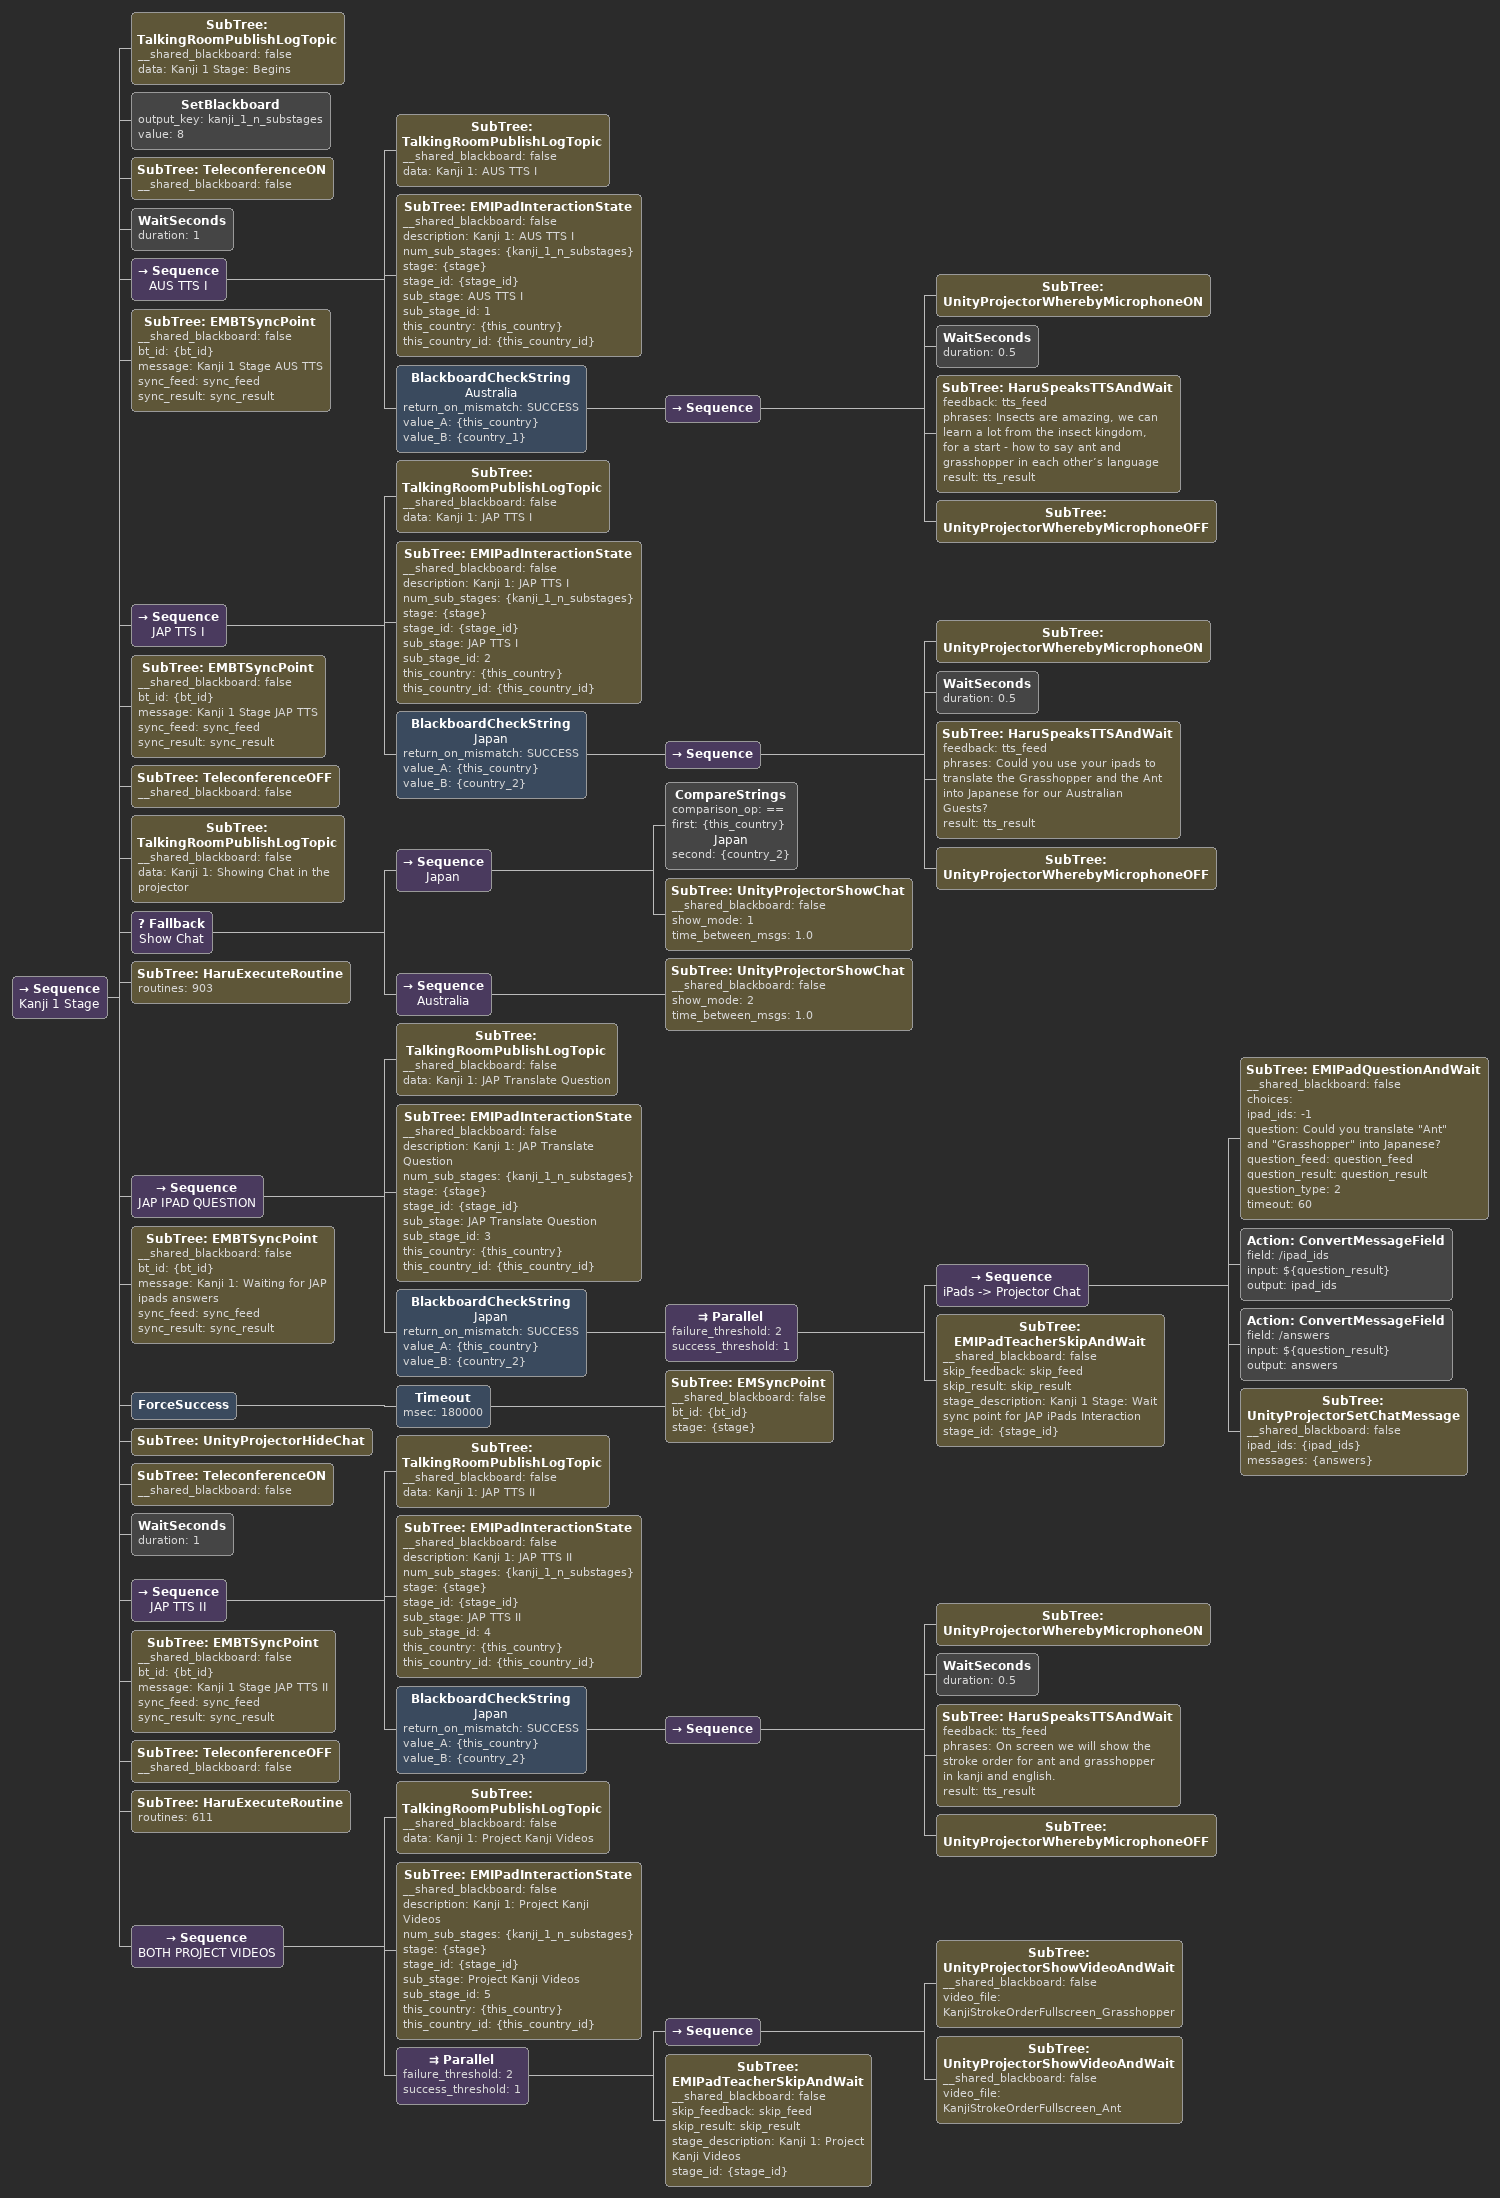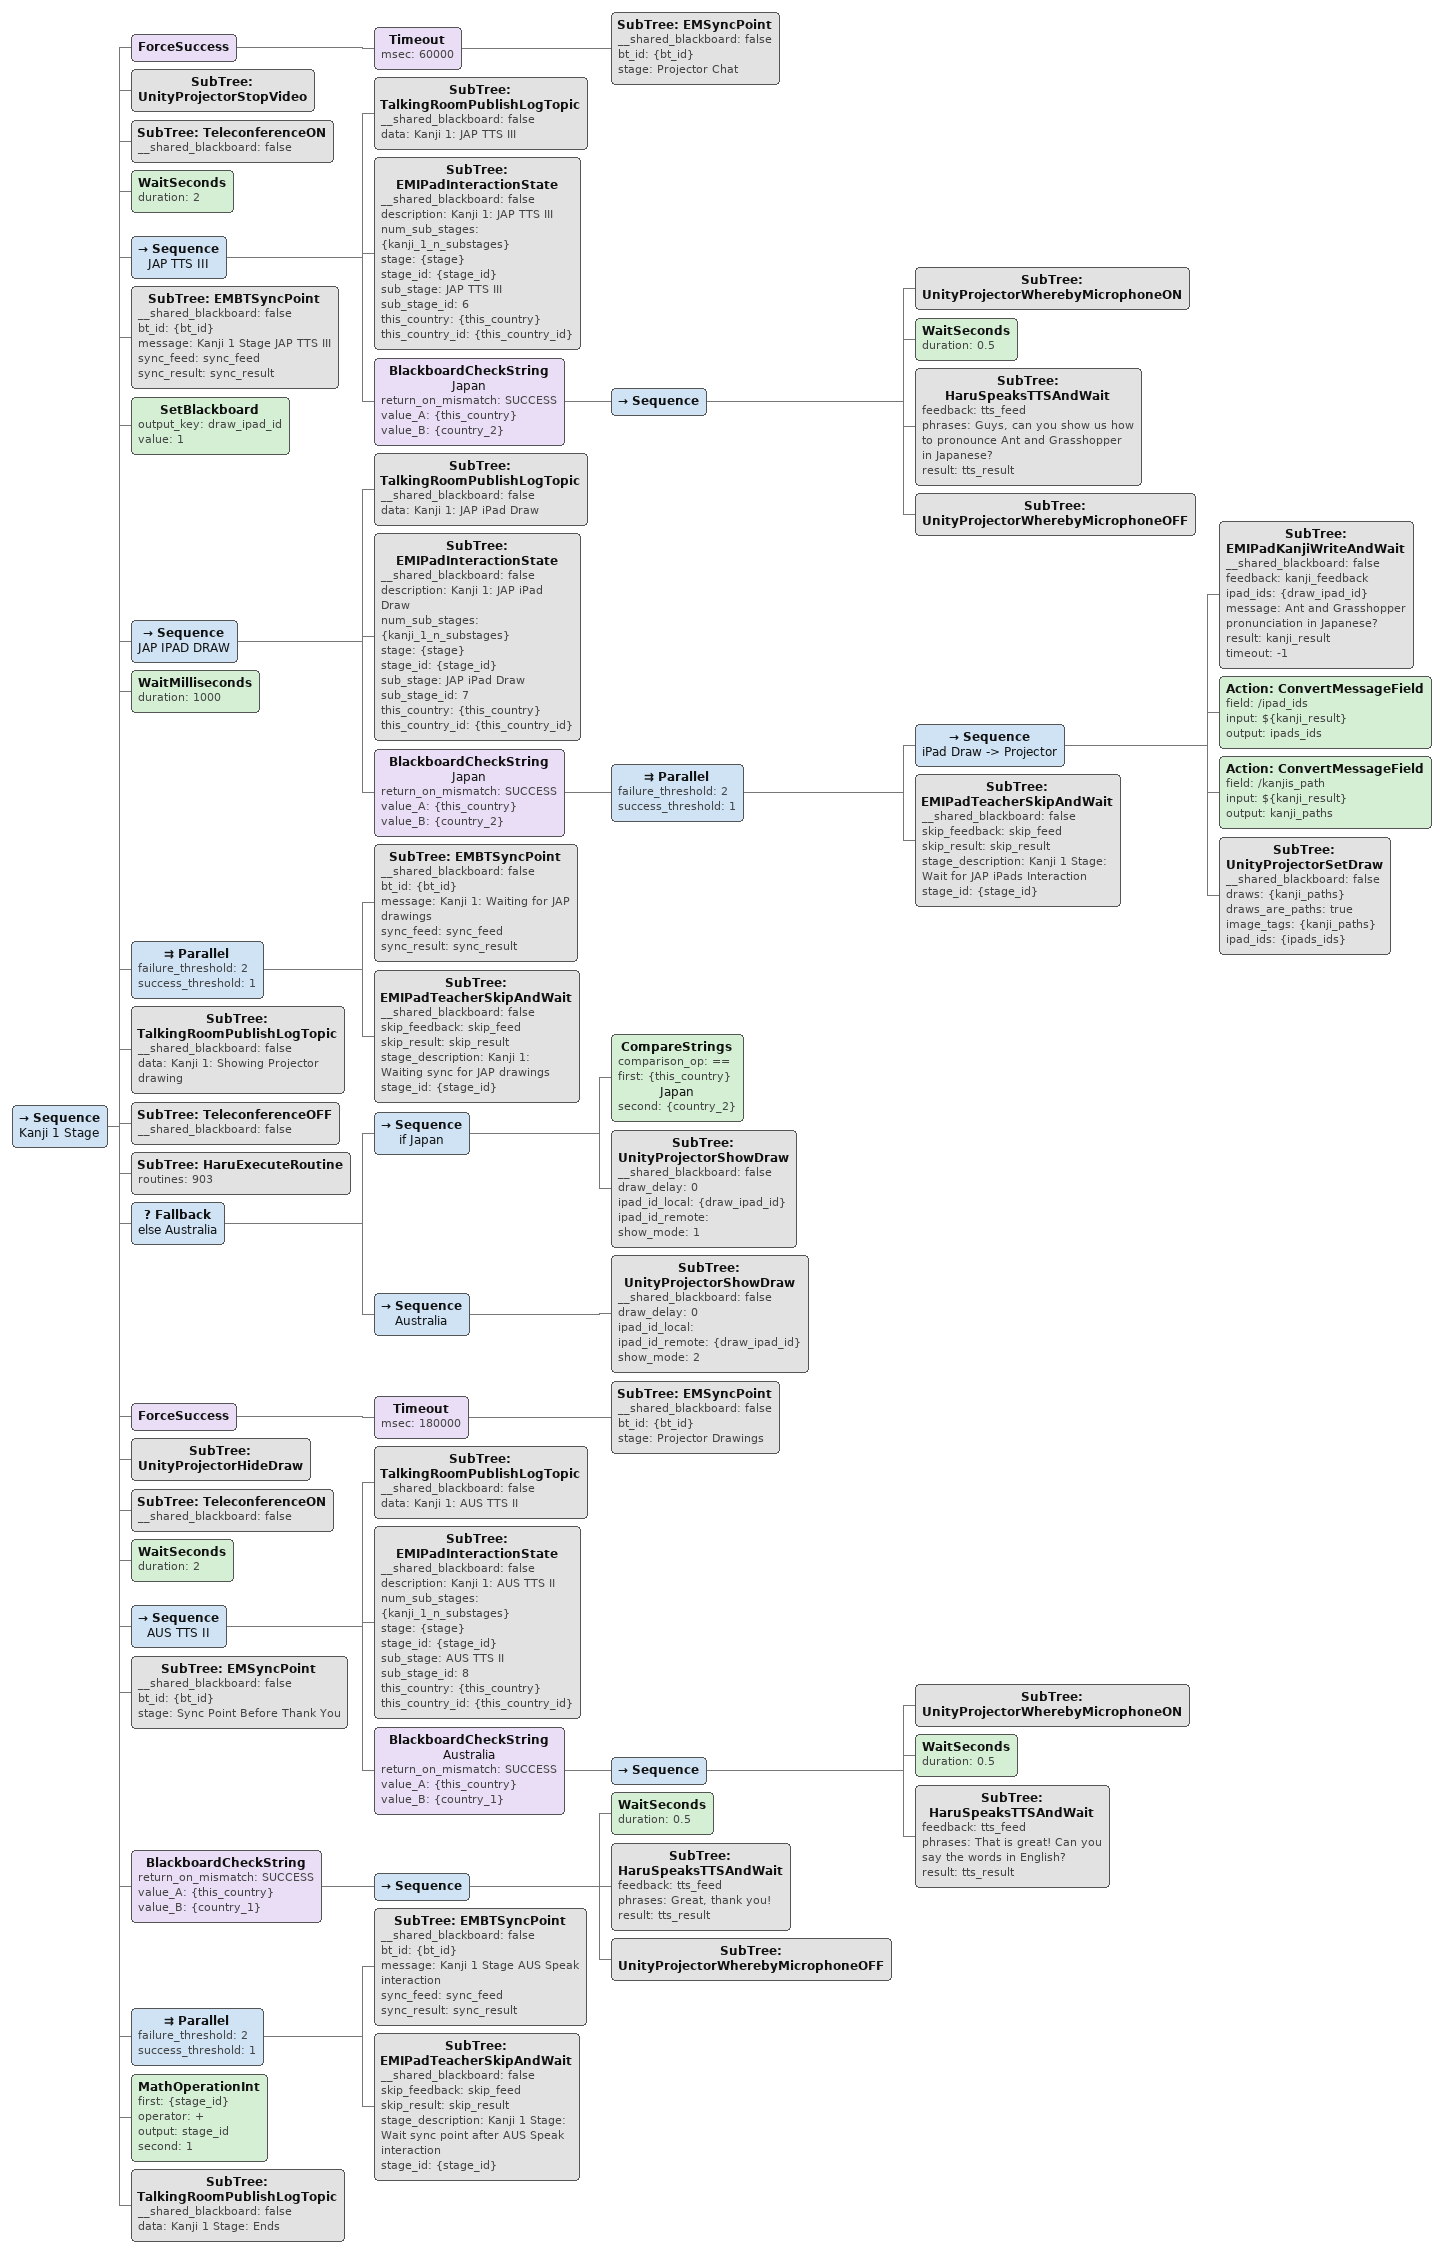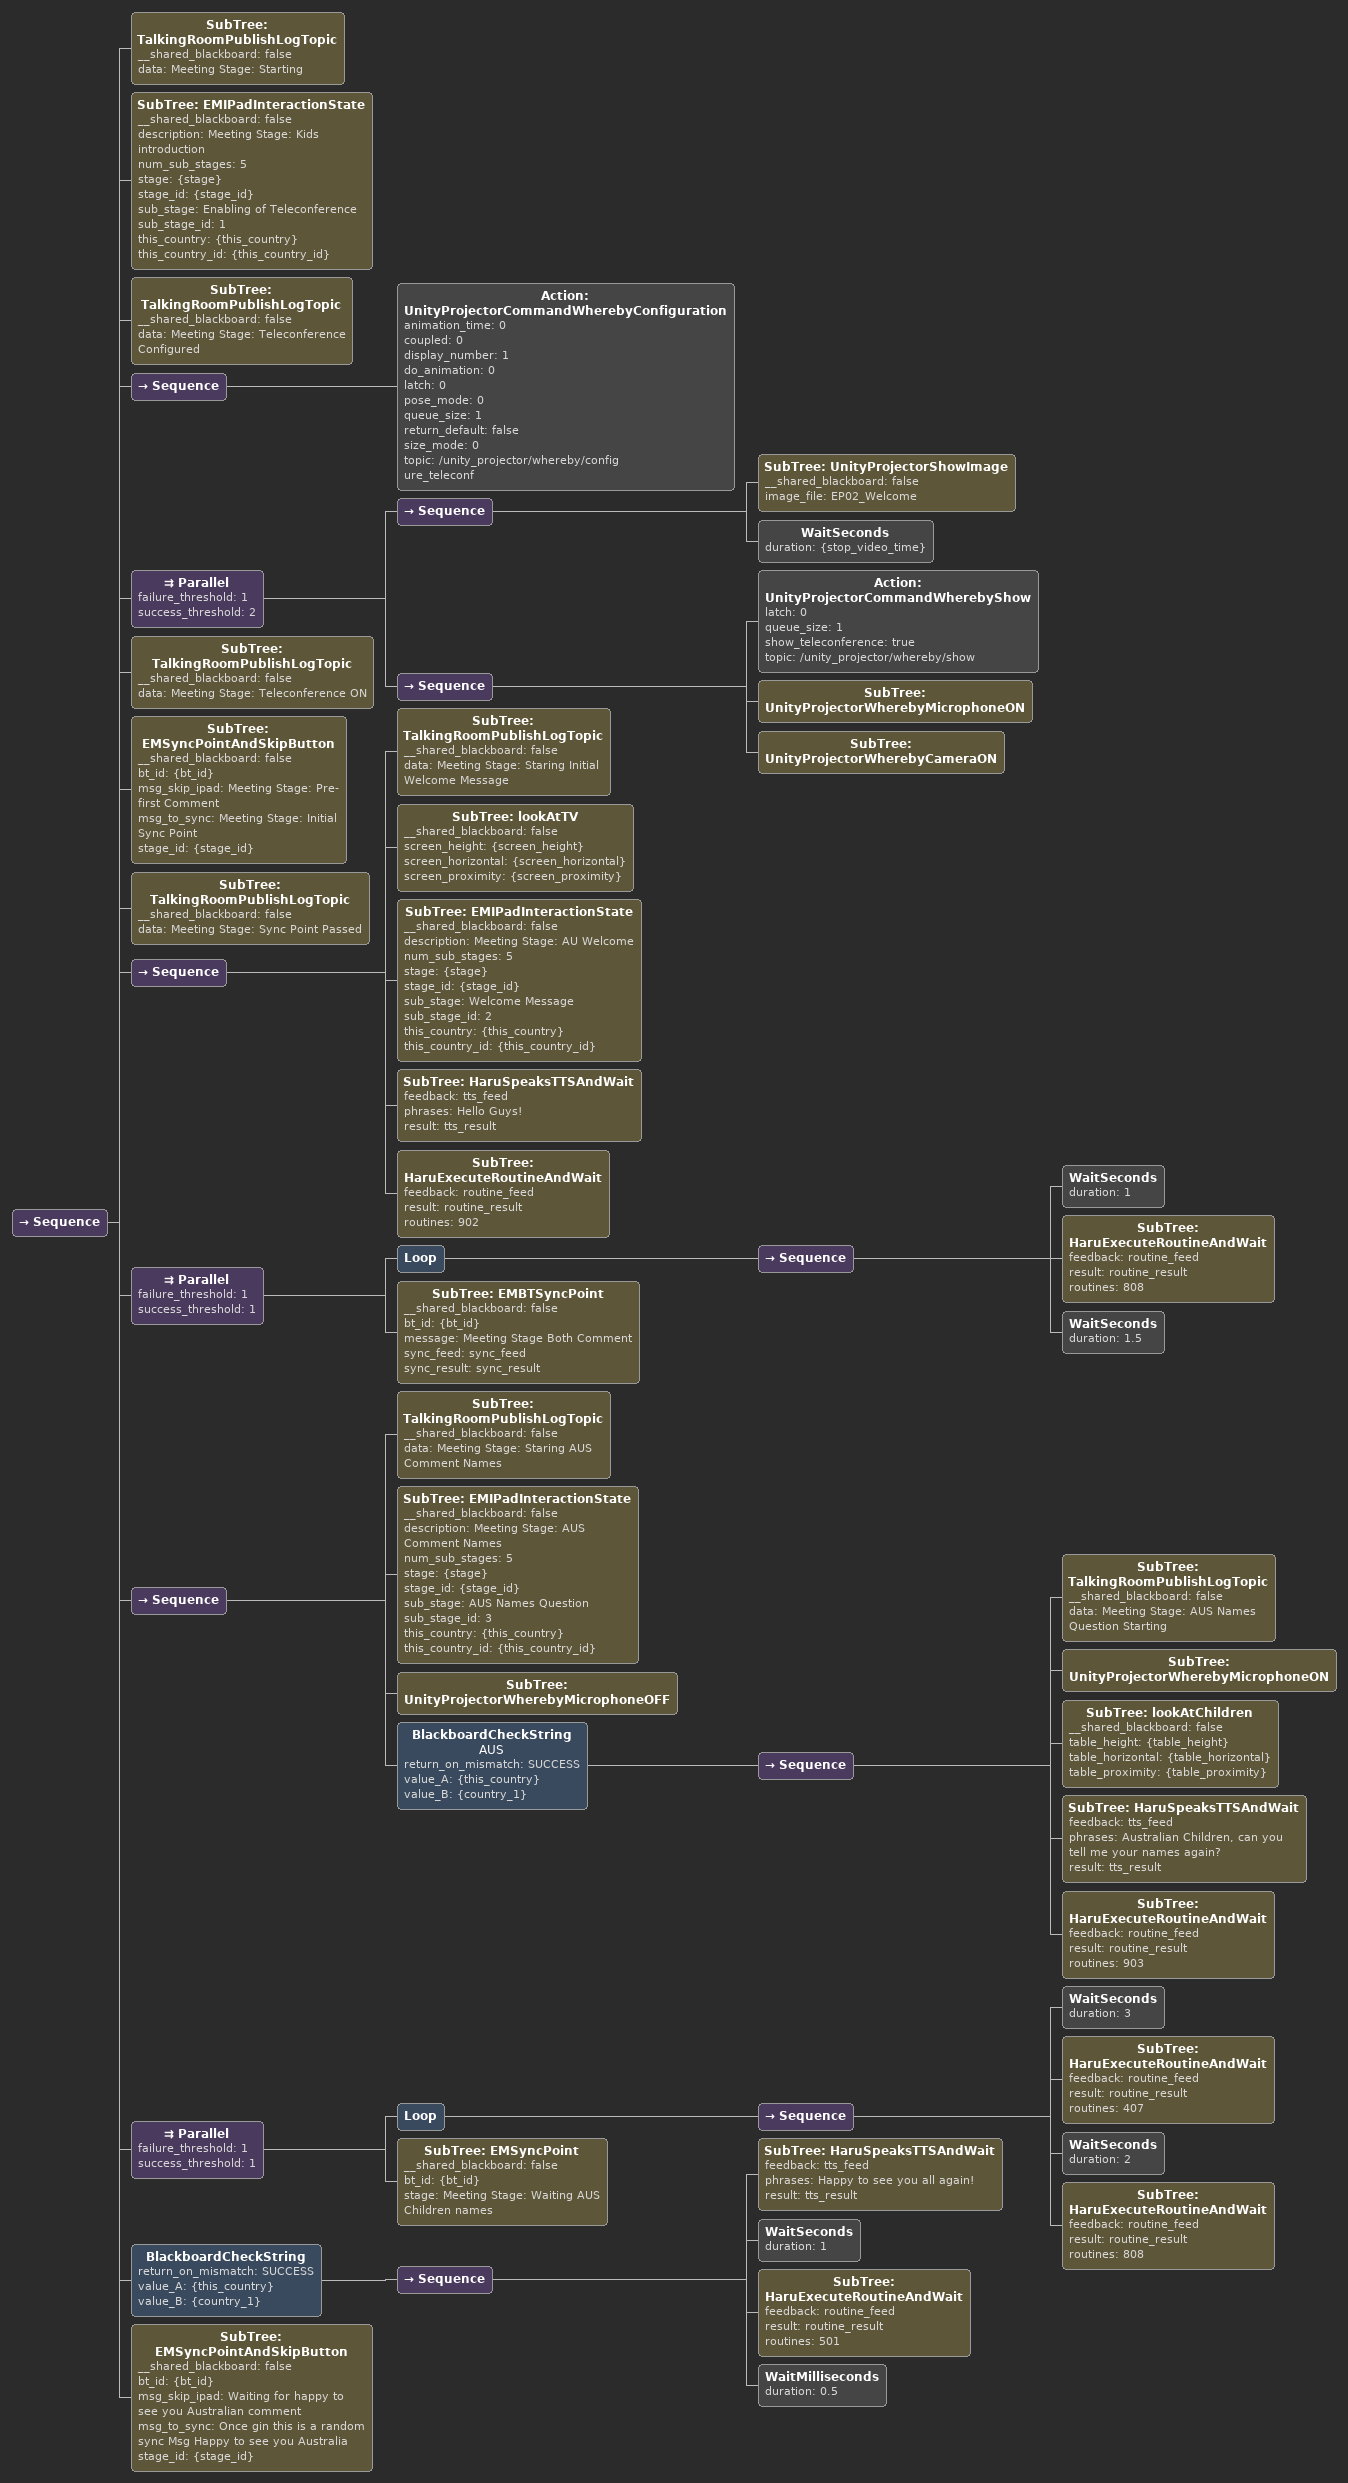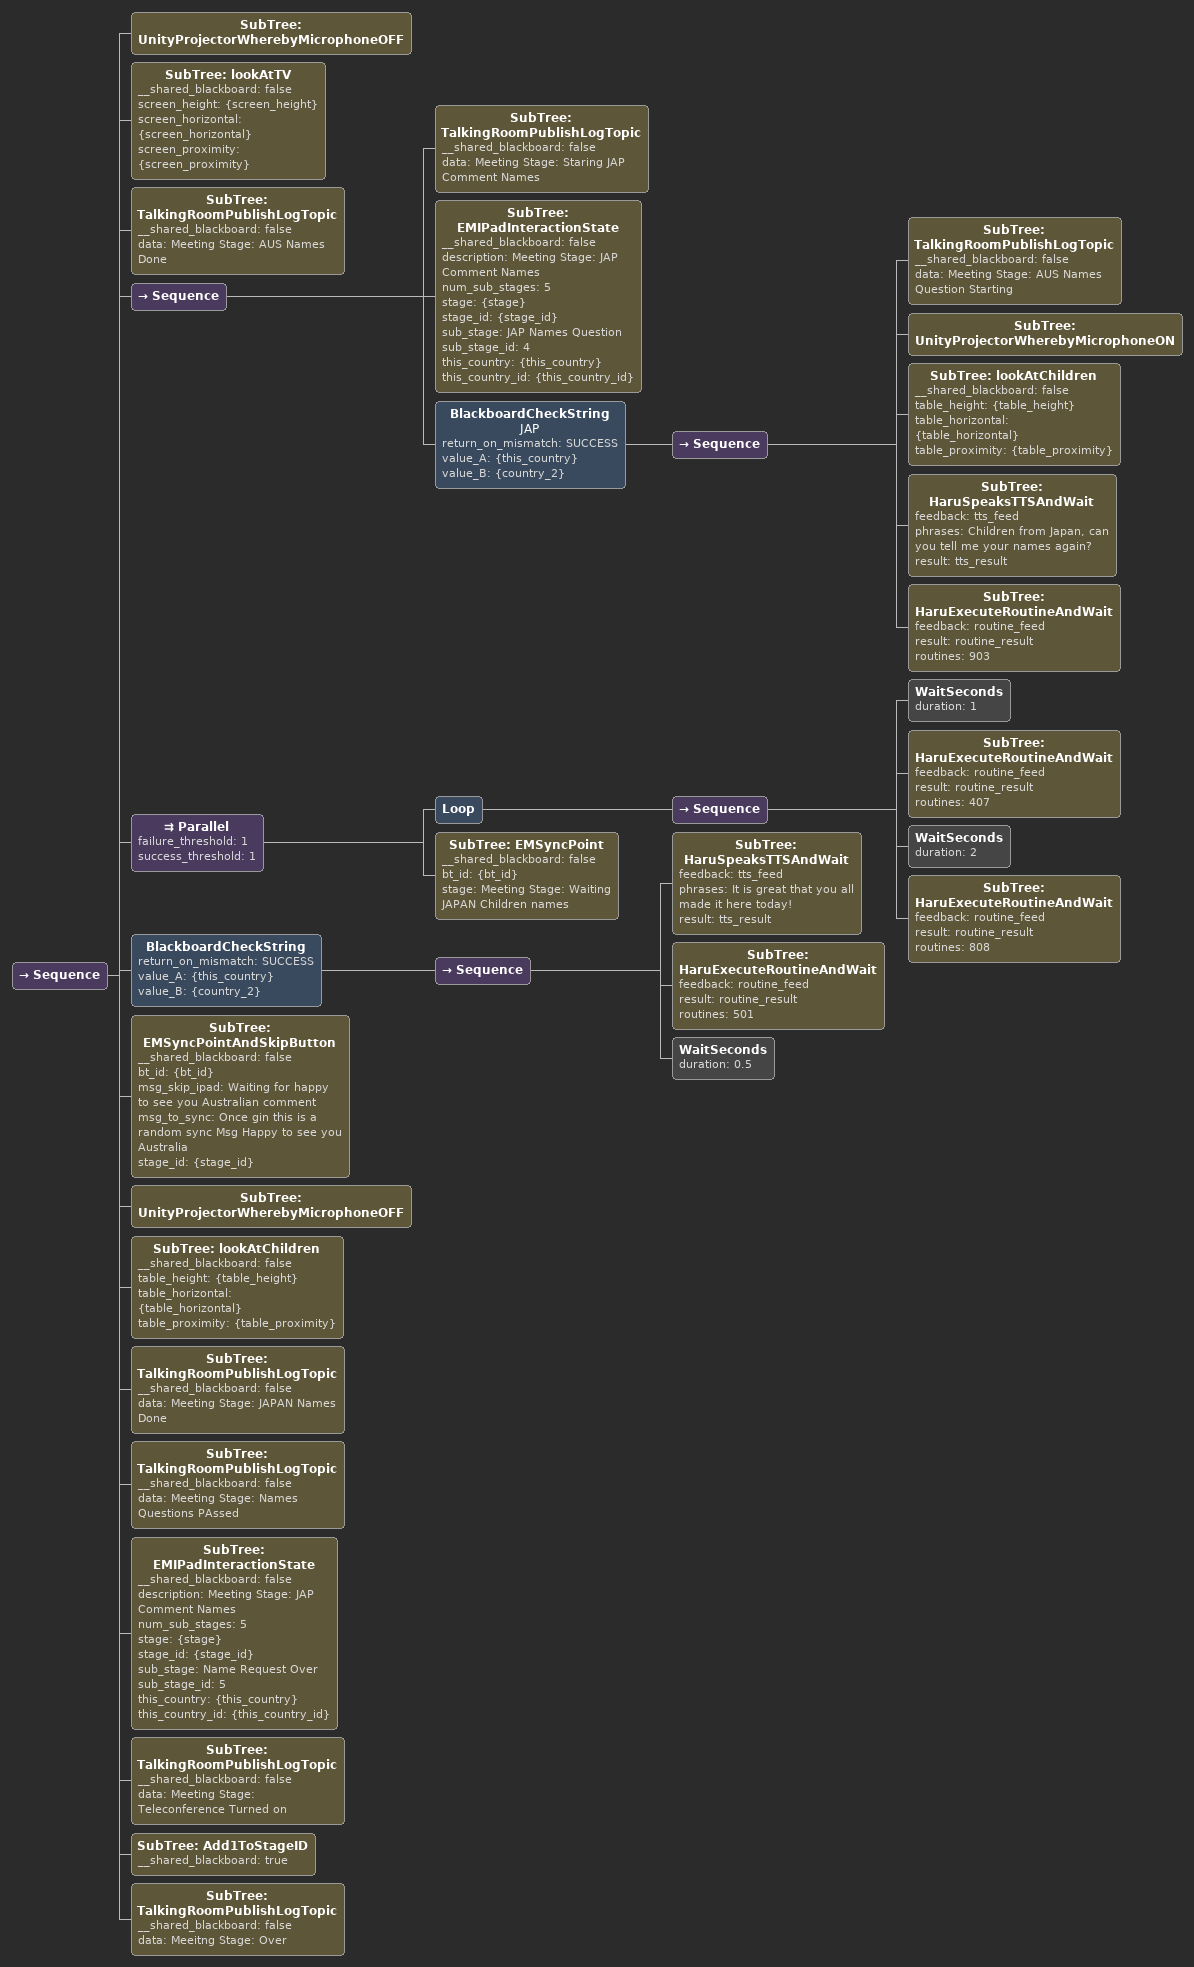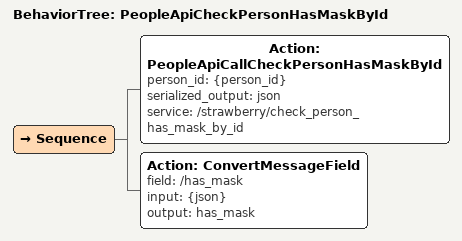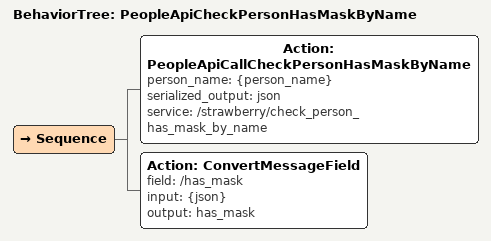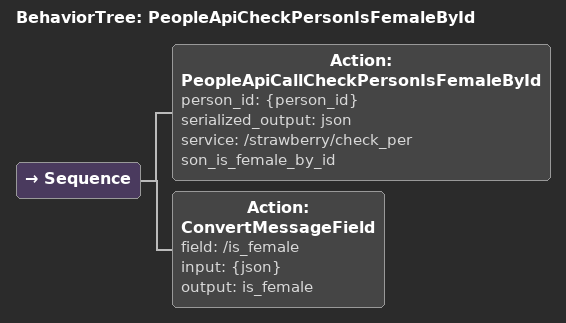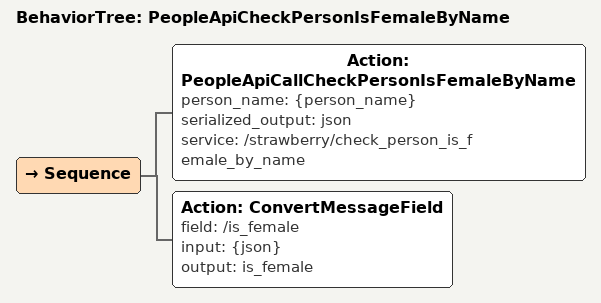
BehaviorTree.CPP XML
<Sequence name="Kanji 1 Stage">
    <SubTree ID="TalkingRoomPublishLogTopic" __shared_blackboard="false" data="Kanji 1 Stage: Begins"/>
    <SetBlackboard output_key="kanji_1_n_substages" value="8"/>
    <SubTree ID="TeleconferenceON" __shared_blackboard="false"/>
    <WaitSeconds duration="1"/>
    <Sequence name="AUS TTS I">
        <SubTree ID="TalkingRoomPublishLogTopic" __shared_blackboard="false" data="Kanji 1: AUS TTS I"/>
        <SubTree ID="EMIPadInteractionState" __shared_blackboard="false" description="Kanji 1: AUS TTS I" num_sub_stages="{kanji_1_n_substages}" stage="{stage}" stage_id="{stage_id}" sub_stage="AUS TTS I" sub_stage_id="1" this_country="{this_country}" this_country_id="{this_country_id}"/>
        <BlackboardCheckString name="Australia" return_on_mismatch="SUCCESS" value_A="{this_country}" value_B="{country_1}">
            <Sequence>
                <SubTree ID="UnityProjectorWherebyMicrophoneON"/>
                <WaitSeconds duration="0.5"/>
                <SubTree ID="HaruSpeaksTTSAndWait" feedback="tts_feed" phrases="Insects are amazing, we can learn a lot from the insect kingdom, for a start - how to say ant and grasshopper in each other’s language" result="tts_result"/>
                <SubTree ID="UnityProjectorWherebyMicrophoneOFF"/>
            </Sequence>
        </BlackboardCheckString>
    </Sequence>
    <SubTree ID="EMBTSyncPoint" __shared_blackboard="false" bt_id="{bt_id}" message="Kanji 1 Stage AUS TTS" sync_feed="sync_feed" sync_result="sync_result"/>
    <Sequence name="JAP TTS I">
        <SubTree ID="TalkingRoomPublishLogTopic" __shared_blackboard="false" data="Kanji 1: JAP TTS I"/>
        <SubTree ID="EMIPadInteractionState" __shared_blackboard="false" description="Kanji 1: JAP TTS I" num_sub_stages="{kanji_1_n_substages}" stage="{stage}" stage_id="{stage_id}" sub_stage="JAP TTS I" sub_stage_id="2" this_country="{this_country}" this_country_id="{this_country_id}"/>
        <BlackboardCheckString name="Japan" return_on_mismatch="SUCCESS" value_A="{this_country}" value_B="{country_2}">
            <Sequence>
                <SubTree ID="UnityProjectorWherebyMicrophoneON"/>
                <WaitSeconds duration="0.5"/>
                <SubTree ID="HaruSpeaksTTSAndWait" feedback="tts_feed" phrases="Could you use your ipads to translate the Grasshopper and the Ant into Japanese for our Australian Guests?" result="tts_result"/>
                <SubTree ID="UnityProjectorWherebyMicrophoneOFF"/>
            </Sequence>
        </BlackboardCheckString>
    </Sequence>
    <SubTree ID="EMBTSyncPoint" __shared_blackboard="false" bt_id="{bt_id}" message="Kanji 1 Stage JAP TTS" sync_feed="sync_feed" sync_result="sync_result"/>
    <SubTree ID="TeleconferenceOFF" __shared_blackboard="false"/>
    <SubTree ID="TalkingRoomPublishLogTopic" __shared_blackboard="false" data="Kanji 1: Showing Chat in the projector"/>
    <Fallback name="Show Chat">
        <Sequence name="Japan">
            <CompareStrings comparison_op="==" first="{this_country}" name="Japan" second="{country_2}"/>
            <SubTree ID="UnityProjectorShowChat" __shared_blackboard="false" show_mode="1" time_between_msgs="1.0"/>
        </Sequence>
        <Sequence name="Australia">
            <SubTree ID="UnityProjectorShowChat" __shared_blackboard="false" show_mode="2" time_between_msgs="1.0"/>
        </Sequence>
    </Fallback>
    <SubTree ID="HaruExecuteRoutine" routines="903"/>
    <Sequence name="JAP IPAD QUESTION">
        <SubTree ID="TalkingRoomPublishLogTopic" __shared_blackboard="false" data="Kanji 1: JAP Translate Question"/>
        <SubTree ID="EMIPadInteractionState" __shared_blackboard="false" description="Kanji 1: JAP Translate Question" num_sub_stages="{kanji_1_n_substages}" stage="{stage}" stage_id="{stage_id}" sub_stage="JAP Translate Question" sub_stage_id="3" this_country="{this_country}" this_country_id="{this_country_id}"/>
        <BlackboardCheckString name="Japan" return_on_mismatch="SUCCESS" value_A="{this_country}" value_B="{country_2}">
            <Parallel failure_threshold="2" success_threshold="1">
                <Sequence name="iPads -> Projector Chat">
                    <SubTree ID="EMIPadQuestionAndWait" __shared_blackboard="false" choices="" ipad_ids="-1" question="Could you translate &quot;Ant&quot; and &quot;Grasshopper&quot;  into Japanese?" question_feed="question_feed" question_result="question_result" question_type="2" timeout="60"/>
                    <Action ID="ConvertMessageField" field="/ipad_ids" input="${question_result}" output="ipad_ids"/>
                    <Action ID="ConvertMessageField" field="/answers" input="${question_result}" output="answers"/>
                    <SubTree ID="UnityProjectorSetChatMessage" __shared_blackboard="false" ipad_ids="{ipad_ids}" messages="{answers}"/>
                </Sequence>
                <SubTree ID="EMIPadTeacherSkipAndWait" __shared_blackboard="false" skip_feedback="skip_feed" skip_result="skip_result" stage_description="Kanji 1 Stage: Wait sync point for JAP iPads Interaction" stage_id="{stage_id}"/>
            </Parallel>
        </BlackboardCheckString>
    </Sequence>
    <SubTree ID="EMBTSyncPoint" __shared_blackboard="false" bt_id="{bt_id}" message="Kanji 1: Waiting for JAP ipads answers" sync_feed="sync_feed" sync_result="sync_result"/>
    <ForceSuccess>
        <Timeout msec="180000">
            <SubTree ID="EMSyncPoint" __shared_blackboard="false" bt_id="{bt_id}" stage="{stage}"/>
        </Timeout>
    </ForceSuccess>
    <SubTree ID="UnityProjectorHideChat"/>
    <SubTree ID="TeleconferenceON" __shared_blackboard="false"/>
    <WaitSeconds duration="1"/>
    <Sequence name="JAP TTS II">
        <SubTree ID="TalkingRoomPublishLogTopic" __shared_blackboard="false" data="Kanji 1: JAP TTS II"/>
        <SubTree ID="EMIPadInteractionState" __shared_blackboard="false" description="Kanji 1: JAP TTS II" num_sub_stages="{kanji_1_n_substages}" stage="{stage}" stage_id="{stage_id}" sub_stage=" JAP TTS II" sub_stage_id="4" this_country="{this_country}" this_country_id="{this_country_id}"/>
        <BlackboardCheckString name="Japan" return_on_mismatch="SUCCESS" value_A="{this_country}" value_B="{country_2}">
            <Sequence>
                <SubTree ID="UnityProjectorWherebyMicrophoneON"/>
                <WaitSeconds duration="0.5"/>
                <SubTree ID="HaruSpeaksTTSAndWait" feedback="tts_feed" phrases="On screen we will show the stroke order for ant and grasshopper in kanji and english." result="tts_result"/>
                <SubTree ID="UnityProjectorWherebyMicrophoneOFF"/>
            </Sequence>
        </BlackboardCheckString>
    </Sequence>
    <SubTree ID="EMBTSyncPoint" __shared_blackboard="false" bt_id="{bt_id}" message="Kanji 1 Stage JAP TTS II" sync_feed="sync_feed" sync_result="sync_result"/>
    <SubTree ID="TeleconferenceOFF" __shared_blackboard="false"/>
    <SubTree ID="HaruExecuteRoutine" routines="611"/>
    <Sequence name="BOTH PROJECT VIDEOS">
        <SubTree ID="TalkingRoomPublishLogTopic" __shared_blackboard="false" data="Kanji 1: Project Kanji Videos"/>
        <SubTree ID="EMIPadInteractionState" __shared_blackboard="false" description="Kanji 1: Project Kanji Videos" num_sub_stages="{kanji_1_n_substages}" stage="{stage}" stage_id="{stage_id}" sub_stage="Project Kanji Videos" sub_stage_id="5" this_country="{this_country}" this_country_id="{this_country_id}"/>
        <Parallel failure_threshold="2" success_threshold="1">
            <Sequence>
                <SubTree ID="UnityProjectorShowVideoAndWait" __shared_blackboard="false" video_file="KanjiStrokeOrderFullscreen_Grasshopper"/>
                <SubTree ID="UnityProjectorShowVideoAndWait" __shared_blackboard="false" video_file="KanjiStrokeOrderFullscreen_Ant"/>
            </Sequence>
            <SubTree ID="EMIPadTeacherSkipAndWait" __shared_blackboard="false" skip_feedback="skip_feed" skip_result="skip_result" stage_description="Kanji 1: Project Kanji Videos" stage_id="{stage_id}"/>
        </Parallel>
    </Sequence>
</Sequence>

<Sequence name="Kanji 1 Stage">
    <ForceSuccess>
        <Timeout msec="60000">
            <SubTree ID="EMSyncPoint" __shared_blackboard="false" bt_id="{bt_id}" stage="Projector Chat"/>
        </Timeout>
    </ForceSuccess>
    <SubTree ID="UnityProjectorStopVideo"/>
    <SubTree ID="TeleconferenceON" __shared_blackboard="false"/>
    <WaitSeconds duration="2"/>
    <Sequence name="JAP TTS III">
        <SubTree ID="TalkingRoomPublishLogTopic" __shared_blackboard="false" data="Kanji 1: JAP TTS III"/>
        <SubTree ID="EMIPadInteractionState" __shared_blackboard="false" description="Kanji 1: JAP TTS III" num_sub_stages="{kanji_1_n_substages}" stage="{stage}" stage_id="{stage_id}" sub_stage="JAP TTS III" sub_stage_id="6" this_country="{this_country}" this_country_id="{this_country_id}"/>
        <BlackboardCheckString name="Japan" return_on_mismatch="SUCCESS" value_A="{this_country}" value_B="{country_2}">
            <Sequence>
                <SubTree ID="UnityProjectorWherebyMicrophoneON"/>
                <WaitSeconds duration="0.5"/>
                <SubTree ID="HaruSpeaksTTSAndWait" feedback="tts_feed" phrases="Guys, can you show us how to pronounce Ant and Grasshopper in Japanese?" result="tts_result"/>
                <SubTree ID="UnityProjectorWherebyMicrophoneOFF"/>
            </Sequence>
        </BlackboardCheckString>
    </Sequence>
    <SubTree ID="EMBTSyncPoint" __shared_blackboard="false" bt_id="{bt_id}" message="Kanji 1 Stage JAP TTS III" sync_feed="sync_feed" sync_result="sync_result"/>
    <SetBlackboard output_key="draw_ipad_id" value="1"/>
    <Sequence name="JAP IPAD DRAW">
        <SubTree ID="TalkingRoomPublishLogTopic" __shared_blackboard="false" data="Kanji 1: JAP iPad Draw"/>
        <SubTree ID="EMIPadInteractionState" __shared_blackboard="false" description="Kanji 1: JAP iPad Draw" num_sub_stages="{kanji_1_n_substages}" stage="{stage}" stage_id="{stage_id}" sub_stage="JAP iPad Draw" sub_stage_id="7" this_country="{this_country}" this_country_id="{this_country_id}"/>
        <BlackboardCheckString name="Japan" return_on_mismatch="SUCCESS" value_A="{this_country}" value_B="{country_2}">
            <Parallel failure_threshold="2" success_threshold="1">
                <Sequence name="iPad Draw -> Projector">
                    <SubTree ID="EMIPadKanjiWriteAndWait" __shared_blackboard="false" feedback="kanji_feedback" ipad_ids="{draw_ipad_id}" message="Ant and Grasshopper pronunciation in Japanese?" result="kanji_result" timeout="-1"/>
                    <Action ID="ConvertMessageField" field="/ipad_ids" input="${kanji_result}" output="ipads_ids"/>
                    <Action ID="ConvertMessageField" field="/kanjis_path" input="${kanji_result}" output="kanji_paths"/>
                    <SubTree ID="UnityProjectorSetDraw" __shared_blackboard="false" draws="{kanji_paths}" draws_are_paths="true" image_tags="{kanji_paths}" ipad_ids="{ipads_ids}"/>
                </Sequence>
                <SubTree ID="EMIPadTeacherSkipAndWait" __shared_blackboard="false" skip_feedback="skip_feed" skip_result="skip_result" stage_description="Kanji 1 Stage: Wait for JAP iPads Interaction" stage_id="{stage_id}"/>
            </Parallel>
        </BlackboardCheckString>
    </Sequence>
    <WaitMilliseconds duration="1000"/>
    <Parallel failure_threshold="2" success_threshold="1">
        <SubTree ID="EMBTSyncPoint" __shared_blackboard="false" bt_id="{bt_id}" message="Kanji 1: Waiting for JAP drawings" sync_feed="sync_feed" sync_result="sync_result"/>
        <SubTree ID="EMIPadTeacherSkipAndWait" __shared_blackboard="false" skip_feedback="skip_feed" skip_result="skip_result" stage_description="Kanji 1: Waiting sync for JAP drawings" stage_id="{stage_id}"/>
    </Parallel>
    <SubTree ID="TalkingRoomPublishLogTopic" __shared_blackboard="false" data="Kanji 1: Showing Projector drawing"/>
    <SubTree ID="TeleconferenceOFF" __shared_blackboard="false"/>
    <SubTree ID="HaruExecuteRoutine" routines="903"/>
    <Fallback name="else Australia">
        <Sequence name="if Japan">
            <CompareStrings comparison_op="==" first="{this_country}" name="Japan" second="{country_2}"/>
            <SubTree ID="UnityProjectorShowDraw" __shared_blackboard="false" draw_delay="0" ipad_id_local="{draw_ipad_id}" ipad_id_remote="" show_mode="1"/>
        </Sequence>
        <Sequence name="Australia">
            <SubTree ID="UnityProjectorShowDraw" __shared_blackboard="false" draw_delay="0" ipad_id_local="" ipad_id_remote="{draw_ipad_id}" show_mode="2"/>
        </Sequence>
    </Fallback>
    <ForceSuccess>
        <Timeout msec="180000">
            <SubTree ID="EMSyncPoint" __shared_blackboard="false" bt_id="{bt_id}" stage="Projector Drawings"/>
        </Timeout>
    </ForceSuccess>
    <SubTree ID="UnityProjectorHideDraw"/>
    <SubTree ID="TeleconferenceON" __shared_blackboard="false"/>
    <WaitSeconds duration="2"/>
    <Sequence name="AUS TTS II">
        <SubTree ID="TalkingRoomPublishLogTopic" __shared_blackboard="false" data="Kanji 1: AUS TTS II"/>
        <SubTree ID="EMIPadInteractionState" __shared_blackboard="false" description="Kanji 1: AUS TTS II" num_sub_stages="{kanji_1_n_substages}" stage="{stage}" stage_id="{stage_id}" sub_stage="AUS TTS II" sub_stage_id="8" this_country="{this_country}" this_country_id="{this_country_id}"/>
        <BlackboardCheckString name="Australia" return_on_mismatch="SUCCESS" value_A="{this_country}" value_B="{country_1}">
            <Sequence>
                <SubTree ID="UnityProjectorWherebyMicrophoneON"/>
                <WaitSeconds duration="0.5"/>
                <SubTree ID="HaruSpeaksTTSAndWait" feedback="tts_feed" phrases="That is great! Can you say the words in English?" result="tts_result"/>
            </Sequence>
        </BlackboardCheckString>
    </Sequence>
    <SubTree ID="EMSyncPoint" __shared_blackboard="false" bt_id="{bt_id}" stage="Sync Point Before Thank You "/>
    <BlackboardCheckString return_on_mismatch="SUCCESS" value_A="{this_country}" value_B="{country_1}">
        <Sequence>
            <WaitSeconds duration="0.5"/>
            <SubTree ID="HaruSpeaksTTSAndWait" feedback="tts_feed" phrases="Great, thank you!" result="tts_result"/>
            <SubTree ID="UnityProjectorWherebyMicrophoneOFF"/>
        </Sequence>
    </BlackboardCheckString>
    <Parallel failure_threshold="2" success_threshold="1">
        <SubTree ID="EMBTSyncPoint" __shared_blackboard="false" bt_id="{bt_id}" message="Kanji 1 Stage AUS Speak interaction" sync_feed="sync_feed" sync_result="sync_result"/>
        <SubTree ID="EMIPadTeacherSkipAndWait" __shared_blackboard="false" skip_feedback="skip_feed" skip_result="skip_result" stage_description="Kanji 1 Stage: Wait sync point after AUS Speak interaction" stage_id="{stage_id}"/>
    </Parallel>
    <MathOperationInt first="{stage_id}" operator="+" output="stage_id" second="1"/>
    <SubTree ID="TalkingRoomPublishLogTopic" __shared_blackboard="false" data="Kanji 1 Stage: Ends"/>
</Sequence>

<Sequence>
            <SubTree ID="TalkingRoomPublishLogTopic" __shared_blackboard="false" data="Meeting Stage: Starting"/>
            <SubTree ID="EMIPadInteractionState" __shared_blackboard="false" description="Meeting Stage: Kids introduction" num_sub_stages="5" stage="{stage}" stage_id="{stage_id}" sub_stage="Enabling of Teleconference" sub_stage_id="1" this_country="{this_country}" this_country_id="{this_country_id}"/>
            <SubTree ID="TalkingRoomPublishLogTopic" __shared_blackboard="false" data="Meeting Stage: Teleconference Configured"/>
            <Sequence>
                <Action ID="UnityProjectorCommandWherebyConfiguration" animation_time="0" coupled="0" display_number="1" do_animation="0" latch="0" pose_mode="0" queue_size="1" return_default="false" size_mode="0" topic="/unity_projector/whereby/configure_teleconf"/>
            </Sequence>
            <Parallel failure_threshold="1" success_threshold="2">
                <Sequence>
                    <SubTree ID="UnityProjectorShowImage" __shared_blackboard="false" image_file="EP02_Welcome"/>
                    <WaitSeconds duration="{stop_video_time}"/>
                </Sequence>
                <Sequence>
                    <Action ID="UnityProjectorCommandWherebyShow" latch="0" queue_size="1" show_teleconference="true" topic="/unity_projector/whereby/show"/>
                    <SubTree ID="UnityProjectorWherebyMicrophoneON"/>
                    <SubTree ID="UnityProjectorWherebyCameraON"/>
                </Sequence>
            </Parallel>
            <SubTree ID="TalkingRoomPublishLogTopic" __shared_blackboard="false" data="Meeting Stage: Teleconference ON"/>
            <SubTree ID="EMSyncPointAndSkipButton" __shared_blackboard="false" bt_id="{bt_id}" msg_skip_ipad="Meeting Stage: Pre-first Comment" msg_to_sync="Meeting Stage: Initial Sync Point" stage_id="{stage_id}"/>
            <SubTree ID="TalkingRoomPublishLogTopic" __shared_blackboard="false" data="Meeting Stage: Sync Point Passed"/>
            <Sequence>
                <SubTree ID="TalkingRoomPublishLogTopic" __shared_blackboard="false" data="Meeting Stage: Staring Initial Welcome Message"/>
                <SubTree ID="lookAtTV" __shared_blackboard="false" screen_height="{screen_height}" screen_horizontal="{screen_horizontal}" screen_proximity="{screen_proximity}"/>
                <SubTree ID="EMIPadInteractionState" __shared_blackboard="false" description="Meeting Stage: AU Welcome" num_sub_stages="5" stage="{stage}" stage_id="{stage_id}" sub_stage="Welcome Message" sub_stage_id="2" this_country="{this_country}" this_country_id="{this_country_id}"/>
                <SubTree ID="HaruSpeaksTTSAndWait" feedback="tts_feed" phrases=" Hello Guys!
" result="tts_result"/>
                <SubTree ID="HaruExecuteRoutineAndWait" feedback="routine_feed" result="routine_result" routines="902"/>
            </Sequence>
            <Parallel failure_threshold="1" success_threshold="1">
                <Loop>
                    <Sequence>
                        <WaitSeconds duration="1"/>
                        <SubTree ID="HaruExecuteRoutineAndWait" feedback="routine_feed" result="routine_result" routines="808"/>
                        <WaitSeconds duration="1.5"/>
                    </Sequence>
                </Loop>
                <SubTree ID="EMBTSyncPoint" __shared_blackboard="false" bt_id="{bt_id}" message="Meeting Stage Both Comment" sync_feed="sync_feed" sync_result="sync_result"/>
            </Parallel>
            <Sequence>
                <SubTree ID="TalkingRoomPublishLogTopic" __shared_blackboard="false" data="Meeting Stage: Staring AUS Comment Names"/>
                <SubTree ID="EMIPadInteractionState" __shared_blackboard="false" description="Meeting Stage: AUS Comment Names" num_sub_stages="5" stage="{stage}" stage_id="{stage_id}" sub_stage="AUS Names Question" sub_stage_id="3" this_country="{this_country}" this_country_id="{this_country_id}"/>
                <SubTree ID="UnityProjectorWherebyMicrophoneOFF"/>
                <BlackboardCheckString name="AUS" return_on_mismatch="SUCCESS" value_A="{this_country}" value_B="{country_1}">
                    <Sequence>
                        <SubTree ID="TalkingRoomPublishLogTopic" __shared_blackboard="false" data="Meeting Stage: AUS Names Question Starting"/>
                        <SubTree ID="UnityProjectorWherebyMicrophoneON"/>
                        <SubTree ID="lookAtChildren" __shared_blackboard="false" table_height="{table_height}" table_horizontal="{table_horizontal}" table_proximity="{table_proximity}"/>
                        <SubTree ID="HaruSpeaksTTSAndWait" feedback="tts_feed" phrases="Australian Children, can you tell me your names again?" result="tts_result"/>
                        <SubTree ID="HaruExecuteRoutineAndWait" feedback="routine_feed" result="routine_result" routines="903"/>
                    </Sequence>
                </BlackboardCheckString>
            </Sequence>
            <Parallel failure_threshold="1" success_threshold="1">
                <Loop>
                    <Sequence>
                        <WaitSeconds duration="3"/>
                        <SubTree ID="HaruExecuteRoutineAndWait" feedback="routine_feed" result="routine_result" routines="407"/>
                        <WaitSeconds duration="2"/>
                        <SubTree ID="HaruExecuteRoutineAndWait" feedback="routine_feed" result="routine_result" routines="808"/>
                    </Sequence>
                </Loop>
                <SubTree ID="EMSyncPoint" __shared_blackboard="false" bt_id="{bt_id}" stage="Meeting Stage: Waiting AUS Children names"/>
            </Parallel>
            <BlackboardCheckString return_on_mismatch="SUCCESS" value_A="{this_country}" value_B="{country_1}">
                <Sequence>
                    <SubTree ID="HaruSpeaksTTSAndWait" feedback="tts_feed" phrases="Happy to see you all again!" result="tts_result"/>
                    <WaitSeconds duration="1"/>
                    <SubTree ID="HaruExecuteRoutineAndWait" feedback="routine_feed" result="routine_result" routines="501"/>
                    <WaitMilliseconds duration="0.5"/>
                </Sequence>
            </BlackboardCheckString>
            <SubTree ID="EMSyncPointAndSkipButton" __shared_blackboard="false" bt_id="{bt_id}" msg_skip_ipad="Waiting for happy to see you Australian comment" msg_to_sync="Once gin this is a random sync Msg Happy to see you Australia" stage_id="{stage_id}"/>
        </Sequence>

<Sequence>
    <SubTree ID="UnityProjectorWherebyMicrophoneOFF"/>
    <SubTree ID="lookAtTV" __shared_blackboard="false" screen_height="{screen_height}" screen_horizontal="{screen_horizontal}" screen_proximity="{screen_proximity}"/>
    <SubTree ID="TalkingRoomPublishLogTopic" __shared_blackboard="false" data="Meeting Stage: AUS Names Done"/>
    <Sequence>
        <SubTree ID="TalkingRoomPublishLogTopic" __shared_blackboard="false" data="Meeting Stage: Staring JAP Comment Names"/>
        <SubTree ID="EMIPadInteractionState" __shared_blackboard="false" description="Meeting Stage: JAP Comment Names" num_sub_stages="5" stage="{stage}" stage_id="{stage_id}" sub_stage="JAP Names Question" sub_stage_id="4" this_country="{this_country}" this_country_id="{this_country_id}"/>
        <BlackboardCheckString name="JAP" return_on_mismatch="SUCCESS" value_A="{this_country}" value_B="{country_2}">
            <Sequence>
                <SubTree ID="TalkingRoomPublishLogTopic" __shared_blackboard="false" data="Meeting Stage: AUS Names Question Starting"/>
                <SubTree ID="UnityProjectorWherebyMicrophoneON"/>
                <SubTree ID="lookAtChildren" __shared_blackboard="false" table_height="{table_height}" table_horizontal="{table_horizontal}" table_proximity="{table_proximity}"/>
                <SubTree ID="HaruSpeaksTTSAndWait" feedback="tts_feed" phrases="Children from Japan, can you tell me your names again?" result="tts_result"/>
                <SubTree ID="HaruExecuteRoutineAndWait" feedback="routine_feed" result="routine_result" routines="903"/>
            </Sequence>
        </BlackboardCheckString>
    </Sequence>
    <Parallel failure_threshold="1" success_threshold="1">
        <Loop>
            <Sequence>
                <WaitSeconds duration="1"/>
                <SubTree ID="HaruExecuteRoutineAndWait" feedback="routine_feed" result="routine_result" routines="407"/>
                <WaitSeconds duration="2"/>
                <SubTree ID="HaruExecuteRoutineAndWait" feedback="routine_feed" result="routine_result" routines="808"/>
            </Sequence>
        </Loop>
        <SubTree ID="EMSyncPoint" __shared_blackboard="false" bt_id="{bt_id}" stage="Meeting Stage: Waiting JAPAN Children names"/>
    </Parallel>
    <BlackboardCheckString return_on_mismatch="SUCCESS" value_A="{this_country}" value_B="{country_2}">
        <Sequence>
            <SubTree ID="HaruSpeaksTTSAndWait" feedback="tts_feed" phrases="It is great that you all made it here today! " result="tts_result"/>
            <SubTree ID="HaruExecuteRoutineAndWait" feedback="routine_feed" result="routine_result" routines="501"/>
            <WaitSeconds duration="0.5"/>
        </Sequence>
    </BlackboardCheckString>
    <SubTree ID="EMSyncPointAndSkipButton" __shared_blackboard="false" bt_id="{bt_id}" msg_skip_ipad="Waiting for happy to see you Australian comment" msg_to_sync="Once gin this is a random sync Msg Happy to see you Australia" stage_id="{stage_id}"/>
    <SubTree ID="UnityProjectorWherebyMicrophoneOFF"/>
    <SubTree ID="lookAtChildren" __shared_blackboard="false" table_height="{table_height}" table_horizontal="{table_horizontal}" table_proximity="{table_proximity}"/>
    <SubTree ID="TalkingRoomPublishLogTopic" __shared_blackboard="false" data="Meeting Stage: JAPAN Names Done"/>
    <SubTree ID="TalkingRoomPublishLogTopic" __shared_blackboard="false" data="Meeting Stage: Names Questions PAssed"/>
    <SubTree ID="EMIPadInteractionState" __shared_blackboard="false" description="Meeting Stage: JAP Comment Names" num_sub_stages="5" stage="{stage}" stage_id="{stage_id}" sub_stage="Name Request Over" sub_stage_id="5" this_country="{this_country}" this_country_id="{this_country_id}"/>
    <SubTree ID="TalkingRoomPublishLogTopic" __shared_blackboard="false" data="Meeting Stage: Teleconference Turned on"/>
    <SubTree ID="Add1ToStageID" __shared_blackboard="true"/>
    <SubTree ID="TalkingRoomPublishLogTopic" __shared_blackboard="false" data="Meeitng Stage: Over"/>
</Sequence>

<BehaviorTree ID="PeopleApiCheckPersonHasMaskById">
    <Sequence>
        <Action ID="PeopleApiCallCheckPersonHasMaskById" person_id="{person_id}" serialized_output="json" service="/strawberry/check_person_has_mask_by_id"/>
        <Action ID="ConvertMessageField" field="/has_mask" input="{json}" output="has_mask"/>
    </Sequence>
</BehaviorTree>

<BehaviorTree ID="PeopleApiCheckPersonHasMaskByName">
    <Sequence>
        <Action ID="PeopleApiCallCheckPersonHasMaskByName" person_name="{person_name}" serialized_output="json" service="/strawberry/check_person_has_mask_by_name"/>
        <Action ID="ConvertMessageField" field="/has_mask" input="{json}" output="has_mask"/>
    </Sequence>
</BehaviorTree>

<BehaviorTree ID="PeopleApiCheckPersonIsFemaleById">
    <Sequence>
        <Action ID="PeopleApiCallCheckPersonIsFemaleById" person_id="{person_id}" serialized_output="json" service="/strawberry/check_person_is_female_by_id"/>
        <Action ID="ConvertMessageField" field="/is_female" input="{json}" output="is_female"/>
    </Sequence>
</BehaviorTree>

<BehaviorTree ID="PeopleApiCheckPersonIsFemaleByName">
    <Sequence>
        <Action ID="PeopleApiCallCheckPersonIsFemaleByName" person_name="{person_name}" serialized_output="json" service="/strawberry/check_person_is_female_by_name"/>
        <Action ID="ConvertMessageField" field="/is_female" input="{json}" output="is_female"/>
    </Sequence>
</BehaviorTree>
